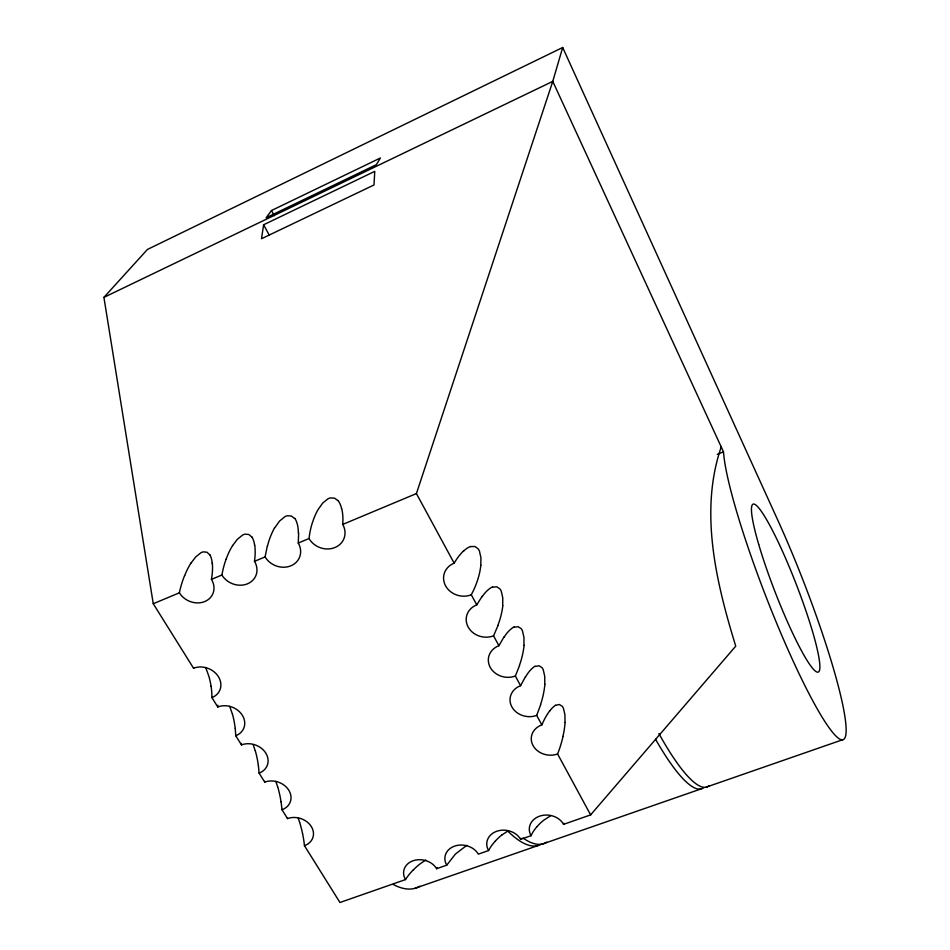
<?xml version="1.0" encoding="UTF-8"?>
<svg xmlns="http://www.w3.org/2000/svg" width="950" height="950" viewBox="0 0 950 950"><rect width="100%" height="100%" fill="white"/><g stroke="black" fill="none" stroke-linecap="round" stroke-linejoin="round"><path stroke-width="1.43" d="M241.466 743.446L241.478 744.907A18.109 14.903 19.3 0 1 265.786 753.089A18.109 14.903 19.3 0 1 259.101 773.11L264.729 782.111A17.907 14.63 17.9 0 1 288.776 790.174A17.907 14.63 17.9 0 1 282.007 809.756L287.517 818.579A17.718 14.357 16.6 0 1 311.303 826.536A17.718 14.357 16.6 0 1 304.463 845.69L339.957 902.5L405.519 879.581A104.239 28.369 -24.7 0 1 411.801 871.435L413.084 870.105M241.478 744.907L235.743 735.739A18.323 15.188 20.9 0 0 242.333 715.255A18.323 15.188 20.9 0 0 217.764 706.966L217.823 705.221M565.024 722.451L564.918 714.721L563.433 708.332A6.638 3.099 77.1 0 0 562.198 706.242L559.36 704.496L555.619 705.328M544.778 684.095L544.742 676.305L543.246 669.786A6.697 3.171 76.5 0 0 541.975 667.636L539.03 665.76L535.123 666.472M523.949 645.228L523.972 637.45L522.476 630.883A6.769 3.242 75.7 0 0 521.182 628.686L518.154 626.691L514.104 627.214M502.692 605.554L502.776 597.811L501.279 591.197A6.84 3.313 75 0 0 499.949 588.941L496.838 586.815L492.646 587.136M480.795 565.274L480.926 557.638L479.418 551.048A6.923 3.384 74.2 0 0 478.076 548.768L474.917 546.499L470.63 546.582M217.764 706.966L211.909 697.609A18.537 15.461 22.6 0 0 218.405 676.661A18.537 15.461 22.6 0 0 193.562 668.242L153.259 603.737L179.36 592.812A19.131 16.328 25.6 0 0 204.844 601.516A19.131 16.328 25.6 0 0 211.47 579.369L221.884 575.011A19.249 16.625 24.6 0 0 247.534 583.799A19.249 16.625 24.6 0 0 254.517 561.343L265.109 556.914A19.368 16.922 23.4 0 0 290.926 565.796A19.368 16.922 23.4 0 0 298.264 543.032L298.644 532.914M265.109 556.914L267.306 546.024M263.613 224.77L261.511 238.735L374.003 184.965L374.763 171.368L263.613 224.77L269.194 235.03M562.994 736.476L562.697 737.818A139.448 68.768 76 0 1 557.579 753.944L590.627 814.886L563.587 824.339A18.05 14.879 7.5 0 0 539.6 816.157A18.05 14.879 7.5 0 0 531.038 835.715L520.636 839.349A17.896 14.666 9.1 0 0 496.791 831.25A17.896 14.666 9.1 0 0 488.561 850.559L478.325 854.133A17.753 14.452 10.6 0 0 454.611 846.117A17.753 14.452 10.6 0 0 446.738 865.177L436.644 868.704A17.611 14.25 12 0 0 413.072 860.759A17.611 14.25 12 0 0 405.519 879.581M153.259 603.737L103.918 297.374L147.428 249.458L562.685 47.5L552.769 81.379L416.421 493.572L454.147 563.16A19.321 17.124 13 0 0 445.586 585.829A19.321 17.124 13 0 0 471.295 594.795L476.758 604.865A19.107 16.767 11.2 0 0 468.136 627.012A19.107 16.767 11.2 0 0 493.549 635.835L498.904 645.703A18.917 16.411 9.7 0 0 490.212 667.339A18.917 16.411 9.7 0 0 515.351 676.032L520.588 685.698A18.727 16.067 8.5 0 0 511.836 706.836A18.727 16.067 8.5 0 0 536.691 715.409L541.821 724.874A18.549 15.734 7.4 0 0 533.021 745.524A18.549 15.734 7.4 0 0 557.602 753.979M540.692 704.663L536.691 715.409M519.567 665.523L515.351 676.032M498.002 625.563L493.549 635.835M226.148 559.134L226.611 557.888A75.774 38.998 -36.1 0 1 232.631 545.478M184.597 575.593L184.086 576.84A142.156 73.91 -36.1 0 0 179.396 592.788M721.228 446.928C699.01 511.682 716.324 582.908 735.739 646.154L590.627 814.886M520.588 685.698L525.409 676.721M498.904 645.703L503.975 636.963M476.758 604.865L482.089 596.386M446.738 865.177L455.406 854.062L466.806 845.322M274.692 527.891L279.632 521.004L284.929 516.681A6.899 3.491 -35.9 0 1 287.434 515.743L291.424 516.028L294.595 518.546M232.714 545.466L237.322 539.327L242.559 535.087A6.852 3.432 -36.7 0 1 244.993 534.173L248.817 534.482L251.786 536.999M190.974 563.124L195.664 556.985L200.889 552.769A6.804 3.361 -37.4 0 1 203.288 551.867L206.981 552.223L209.76 554.8M271.486 210.532L266.119 217.74L376.378 164.659L380.368 158.009L271.486 210.532L274.301 215.721M549.848 710.707L549.254 711.479A128.535 58.971 79 0 0 541.856 724.921M536.952 826.666L535.895 827.937A106.222 29.581 -23.4 0 0 531.074 835.703M495.045 841.356L493.929 842.65A105.462 29.189 -23.9 0 0 488.609 850.547M463.137 551.38L463.838 550.727M501.861 835.002L508.392 830.704M425.707 860.082L420.411 863.621A52.428 14.013 -25.1 0 0 413.191 870.069M550.668 815.717L543.483 820.373A52.951 14.547 -23.9 0 0 537.071 826.631M103.918 297.374L552.769 81.379L723.496 451.844A161.512 20.235 68.8 0 0 789.806 653.719A161.512 20.235 68.8 0 0 845.844 724.173A161.512 20.235 68.8 0 0 777.717 519.994L562.685 47.5M298.264 543.032L309.023 538.531A19.487 17.231 22 0 0 335.017 547.497A19.487 17.231 22 0 0 342.736 524.424A137.287 69.766 -37.4 0 0 341.917 509.378L341.632 508.44M342.736 524.424L416.421 493.572M717.286 454.349L723.496 451.844M414.711 888.393L537.676 845.678M542.569 843.98L700.91 788.975M706.087 787.182L842.508 739.789M337.867 500.543L334.495 498.144L330.41 497.919A6.947 3.562 -35.1 0 0 327.881 498.869L322.632 503.156L317.822 509.972A78.197 41.076 -34.4 0 0 312.799 521.609L312.301 522.88A144.792 77.366 -33.3 0 0 309.071 538.508M205.711 667.494L209 676.697A72.711 15.212 62 0 1 211.019 686.149M229.698 706.325L232.358 714.032M253.151 744.61L255.217 750.749M275.821 781.375L277.637 786.778M298.324 818.401L299.618 822.284M302.575 833.672L302.349 832.651A70.668 14.226 63.3 0 0 299.654 822.332M281.105 801.943L282.007 809.756M211.066 686.232L211.209 687.147A136.254 28.951 61.6 0 1 211.886 697.561M254.707 545.122L254.849 546.096A135.577 66.999 -38.8 0 1 254.458 561.367M258.412 765.569L259.101 773.11M235.268 728.484L235.743 735.739M212.277 563.029L212.373 564.015M264.729 782.111L264.694 781.339M709.044 785.781A157.842 31.849 69.1 0 1 658.908 733.59M541.951 843.826A153.306 45.41 69.4 0 1 507.953 831.25M419.9 886.231A150.005 54.779 69.7 0 1 393.229 884.474M703.914 787.562A157.7 32.276 69.1 0 1 655.559 739.29M546.808 842.139A153.437 45.03 69.4 0 1 523.023 838.019M549.896 710.79A66.987 31.184 78.1 0 1 555.596 705.232M565.084 722.499A74.587 35.934 76.7 0 1 562.934 736.393M525.54 676.958A87.804 41.301 77.8 0 1 535.016 666.152M544.944 684.249A94.418 46.36 75.7 0 1 540.562 704.449M504.106 637.212A88.671 42.311 77.1 0 1 513.997 626.893M524.115 645.394A95.083 47.203 74.9 0 1 519.436 665.309M482.22 596.636A89.621 43.344 76.4 0 1 492.539 586.815M502.859 605.732A95.831 48.046 74.1 0 1 497.859 625.349M471.271 594.747A144.721 74.124 72.4 0 0 477.648 579.951L478.016 578.681A76.582 38.511 73.5 0 0 480.854 565.345M454.183 563.207A133.131 64.778 76.4 0 1 463.113 551.332M463.885 550.834A70.051 34.39 75.3 0 1 470.594 546.487M563.944 823.27A104.88 28.405 -25 0 1 563.54 824.351M521.063 838.256A104.12 27.871 -25.4 0 1 520.588 839.361M495.164 841.332A52.737 14.369 -24.3 0 1 501.766 835.014M437.226 867.576A102.814 26.814 -26.1 0 1 436.596 868.727M287.541 818.627A123.702 23.893 64.2 0 1 287.482 817.843M302.587 833.696A131.029 26.968 63 0 1 304.439 845.654M277.756 786.932A89.442 18.323 62.9 0 1 280.986 801.764M255.348 750.916A90.107 18.644 62.6 0 1 258.293 765.391M232.489 714.186A90.867 18.964 62.3 0 1 235.149 728.294M193.598 668.289A128.333 26.208 63.2 0 1 193.634 667.636M212.42 563.991A134.841 65.645 -39.4 0 1 211.411 579.393M209.867 554.729A68.994 34.046 -38.4 0 1 212.159 563.089M184.704 575.558A75.561 38.439 -36.9 0 1 190.891 563.136M221.932 574.987A142.916 75.074 -35.2 0 1 226.112 559.146M251.893 536.928A69.528 34.782 -37.8 0 1 254.6 545.181M294.928 518.32A91.259 46.087 -37.4 0 1 298.336 533.057M267.532 545.953A97.779 51.169 -35 0 1 274.467 527.927M337.974 500.46A70.739 36.278 -36.3 0 1 341.513 508.511M758.682 544.314A90.119 11.269 68.8 0 0 817.428 672.161A90.119 11.269 68.8 0 0 780.876 547.734A90.119 11.269 68.8 0 0 758.682 544.314"/></g></svg>
